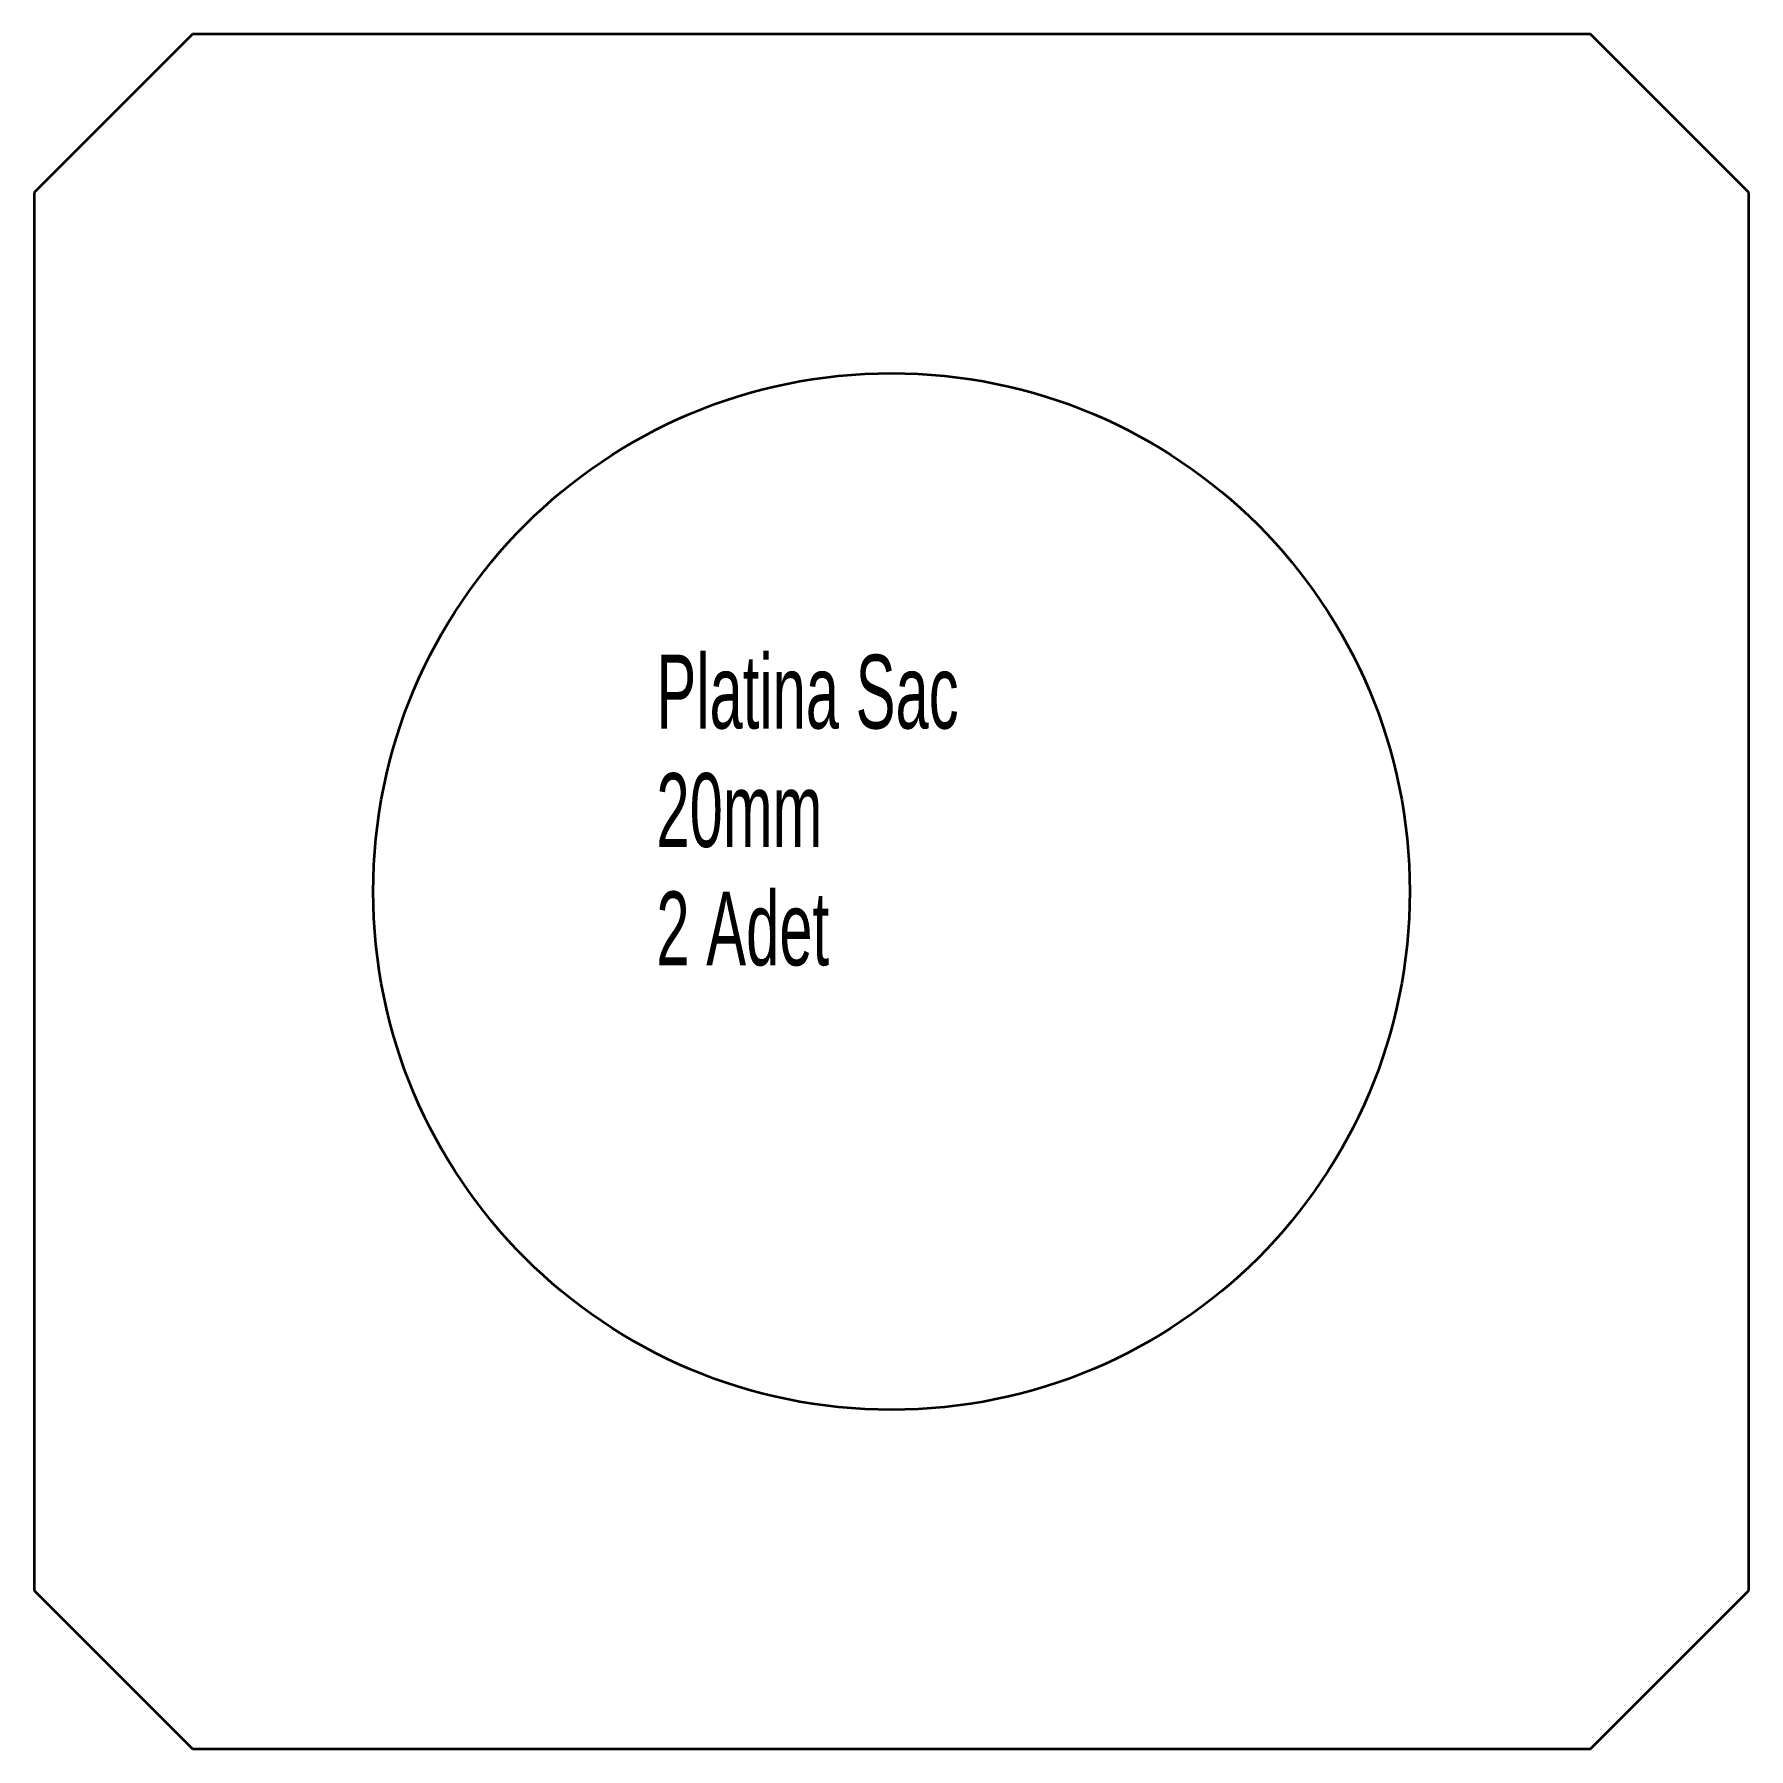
# Model space of a CAD drawing. Header units: millimetres. Extents: x 101.4 to 187.4, y 72.4 to 158.4.
import ezdxf

# ---------------------------------------------------------------- set-up
doc = ezdxf.new("R2010")
doc.units = ezdxf.units.MM
doc.styles.add('SLDTEXTSTYLE0', font='TXT', dxfattribs={"width": 0.605})

# ---------------------------------------------------------------- blocks, each defined once
blk = doc.blocks.new('SW_NOTE_0')
at = {"color": 0, "linetype": 'Continuous', "lineweight": 0, "attachment_point": 1, "style": 'SLDTEXTSTYLE0'}
for s, insert, char_height in [('Platina Sac', (0, 4.775), 3.70417), ('20mm', (0, -1.164), 3.7042), ('2 Adet', (0, -7.103), 3.7042)]:
    blk.add_mtext(s, dxfattribs=dict(at, insert=insert, char_height=char_height))

msp = doc.modelspace()

# ---------------------------------------------------------------- linework, layer by layer
at = {"color": 7, "linetype": 'Continuous', "lineweight": 35}
for p, q in [((109.298, 158.354), (101.369, 150.425)), ((179.44, 158.354), (109.298, 158.354)), ((187.369, 150.425), (179.44, 158.354)), ((101.369, 150.425), (101.369, 80.283)), ((187.369, 80.283), (187.369, 150.425)), ((101.369, 80.283), (109.298, 72.354)), ((179.44, 72.354), (187.369, 80.283)), ((109.298, 72.354), (179.44, 72.354))]:
    msp.add_line(p, q, dxfattribs=at)
msp.add_circle((144.369, 115.354), 26, dxfattribs=at)

# ---------------------------------------------------------------- block references
at = {"color": 7, "linetype": 'Continuous', "lineweight": 0}
msp.add_blockref('SW_NOTE_0', (132.576, 122.456), dxfattribs=at)

doc.saveas('drawing.dxf')
